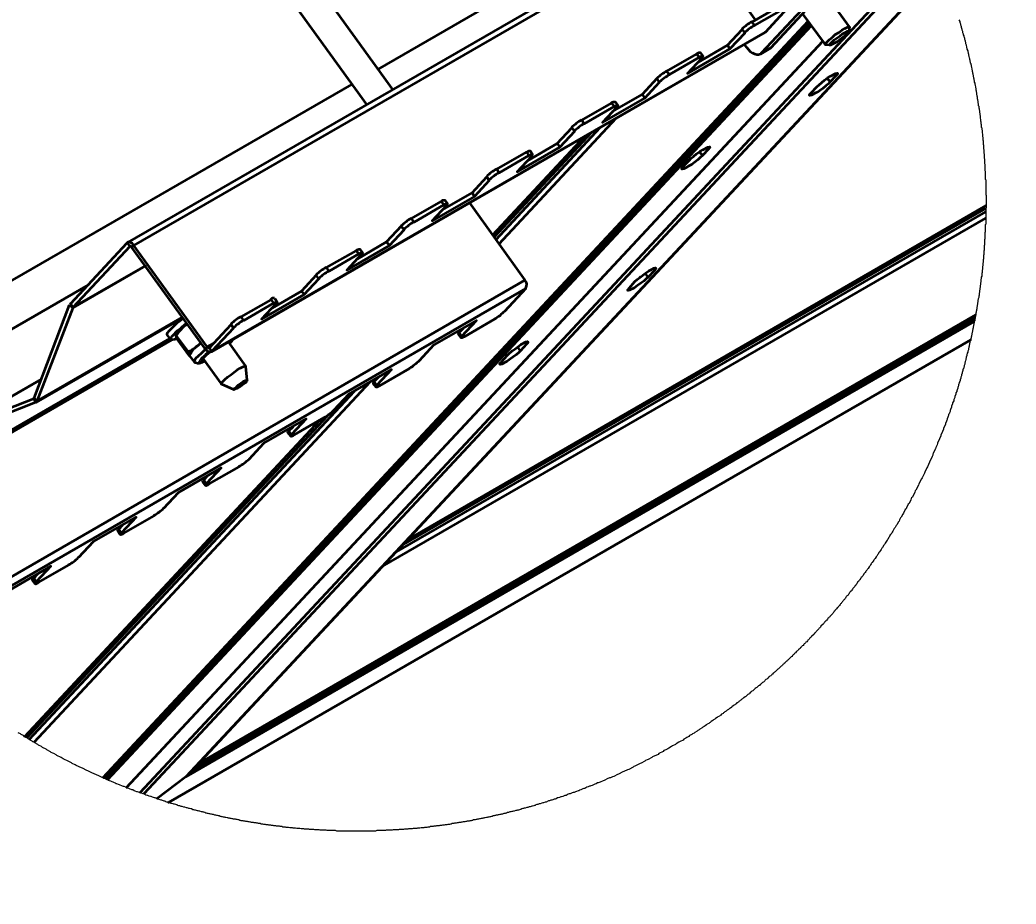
# Model space of a CAD drawing. Header units: feet. Extents: x -13743 to 68376, y -48 to 67763.
# Drawn here: x -269.33 to -255.02, y 63121.73 to 63134.44 of the extents above; entities that cross this region are included whole.
import ezdxf
from ezdxf.enums import TextEntityAlignment as Align

# ---------------------------------------------------------------- set-up
doc = ezdxf.new("R2018")
doc.units = ezdxf.units.FT
doc.header["$MEASUREMENT"] = 0
doc.layers.add('G-ANNO-TEXT', color=1, linetype='Continuous')
doc.layers.add('PDF_0', color=7, linetype='Continuous')
doc.styles.add('NEI-A', font='arial.ttf')
doc.styles.get("Standard").update_dxf_attribs({"font": 'arial.ttf'})

# ---------------------------------------------------------------- blocks, each defined once
blk = doc.blocks.new('DETAIL_TITLE')
at = {"style": 'NEI-A', "flags": 8}
blk.add_attdef('#', text='', height=0.2, dxfattribs=at).set_placement((0.5922, -0.5109), align=Align.MIDDLE_CENTER)
at = {"lineweight": 30, "flags": 104}
blk.add_attdef('DETAIL_TITLE', text='', height=0.2, dxfattribs=at).set_placement((0.9099, -0.52514), align=Align.BOTTOM_LEFT)
at = {"style": 'NEI-A'}
for tag, p in [('SCALE:', (0.93865, -0.73792)), ('1"_=_', (1.5474, -0.73792))]:
    blk.add_attdef(tag, text='', height=0.1, dxfattribs=at).set_placement(p, align=Align.BOTTOM_LEFT)

msp = doc.modelspace()

# ---------------------------------------------------------------- linework, layer by layer
at = {"layer": 'PDF_0', "lineweight": 35}
for points in [[(-267.591, 63138.436), (-263.98, 63133.434)], [(-268.049, 63138.283), (-268.039, 63138.278), (-268.034, 63138.278), (-268.034, 63138.273), (-268.028, 63138.273), (-268.018, 63138.267), (-267.991, 63138.241), (-267.976, 63138.23), (-267.955, 63138.199), (-267.939, 63138.183), (-264.354, 63133.218)], [(-258.551, 63134.03), (-258.572, 63134.014), (-258.694, 63133.945), (-258.678, 63133.961), (-256.585, 63136.201)], [(-256.564, 63136.164), (-258.551, 63134.03), (-258.678, 63133.961)], [(-267.781, 63131.236), (-259.832, 63135.827), (-259.827, 63135.827), (-259.816, 63135.832), (-259.806, 63135.832), (-259.795, 63135.827), (-259.779, 63135.822), (-259.769, 63135.811), (-259.753, 63135.801), (-259.742, 63135.785)], [(-266.642, 63129.739), (-267.696, 63131.194), (-259.742, 63135.785), (-258.767, 63134.435)], [(-256.1, 63135.184), (-266.942, 63123.567), (-266.948, 63123.562), (-267.364, 63123.245)], [(-257.697, 63134.072), (-257.761, 63134.077), (-257.766, 63134.088), (-257.755, 63134.103), (-257.703, 63134.156), (-257.66, 63134.188), (-257.618, 63134.225), (-257.566, 63134.256), (-257.523, 63134.288), (-257.481, 63134.314), (-257.444, 63134.33), (-257.423, 63134.335), (-257.413, 63134.335), (-257.734, 63134.783)], [(-258.293, 63134.62), (-258.293, 63134.615), (-258.309, 63134.599), (-258.62, 63134.261), (-258.63, 63134.256), (-266.579, 63129.665), (-266.574, 63129.676), (-266.61, 63129.723), (-266.299, 63130.061), (-266.263, 63130.008), (-266.574, 63129.676), (-258.62, 63134.261)], [(-268.144, 63123.546), (-258.003, 63134.42)], [(-257.761, 63134.082), (-258.087, 63134.53)], [(-259.168, 63134.072), (-258.957, 63134.298), (-258.92, 63134.246), (-259.131, 63134.019), (-259.742, 63133.666), (-259.532, 63133.893), (-259.521, 63133.903), (-259.521, 63133.908), (-259.516, 63133.914), (-259.542, 63133.914), (-259.553, 63133.903), (-259.569, 63133.898), (-260.001, 63133.65), (-260.038, 63133.697), (-259.611, 63133.945), (-259.569, 63133.898)], [(-257.413, 63134.335), (-257.413, 63134.33), (-257.423, 63134.272), (-257.429, 63134.256), (-257.444, 63134.235), (-257.508, 63134.182), (-257.592, 63134.119), (-257.687, 63134.072), (-257.703, 63134.072), (-257.703, 63134.077), (-257.687, 63134.098), (-257.634, 63134.151), (-257.592, 63134.177), (-257.55, 63134.209), (-257.513, 63134.235), (-257.476, 63134.256), (-257.444, 63134.272), (-257.429, 63134.277), (-257.423, 63134.272)], [(-257.798, 63134.13), (-267.807, 63123.403)], [(-259.595, 63133.824), (-259.168, 63134.072), (-259.131, 63134.019)], [(-258.694, 63133.945), (-258.72, 63133.935), (-258.746, 63133.935), (-258.773, 63133.945), (-258.804, 63133.956), (-258.836, 63133.977), (-258.889, 63134.04), (-258.925, 63134.088)], [(-260.818, 63133.118), (-260.391, 63133.365), (-260.354, 63133.313)], [(-260.744, 63133.207), (-260.765, 63133.207), (-260.776, 63133.197), (-260.797, 63133.191), (-261.224, 63132.944), (-261.26, 63132.996), (-260.834, 63133.239), (-260.797, 63133.191)], [(-262.494, 63131.278), (-260.992, 63132.896)], [(-261.614, 63132.659), (-261.403, 63132.886), (-261.366, 63132.833), (-261.577, 63132.606), (-262.188, 63132.253), (-261.977, 63132.48), (-261.972, 63132.49), (-261.967, 63132.496), (-261.967, 63132.506), (-261.977, 63132.501), (-261.988, 63132.501), (-262.004, 63132.49), (-262.019, 63132.485), (-262.446, 63132.237), (-262.483, 63132.29), (-262.056, 63132.533), (-262.019, 63132.485)], [(-262.541, 63131.341), (-261.218, 63132.765)], [(-262.056, 63132.533), (-262.041, 63132.543), (-262.025, 63132.548), (-262.014, 63132.554), (-262.004, 63132.554), (-261.967, 63132.501)], [(-262.041, 63132.411), (-261.614, 63132.659), (-261.577, 63132.606)], [(-262.836, 63131.953), (-262.626, 63132.179), (-262.589, 63132.127), (-262.8, 63131.9), (-263.411, 63131.547), (-263.2, 63131.774), (-263.195, 63131.784), (-263.19, 63131.789), (-263.19, 63131.8), (-263.2, 63131.795), (-263.211, 63131.795), (-263.227, 63131.784), (-263.242, 63131.779), (-263.669, 63131.531), (-263.706, 63131.584), (-263.279, 63131.826), (-263.242, 63131.779)], [(-263.263, 63131.705), (-262.836, 63131.953), (-262.8, 63131.9)], [(-262.873, 63131.805), (-262.077, 63130.698), (-270.026, 63126.107), (-270.052, 63126.081), (-271.107, 63127.536), (-271.08, 63127.567), (-270.026, 63126.107)], [(-263.775, 63126.961), (-255.452, 63131.768)], [(-263.954, 63126.772), (-255.457, 63131.679)], [(-266.668, 63129.707), (-267.723, 63131.167), (-267.696, 63131.194), (-267.717, 63131.225), (-267.733, 63131.231), (-267.744, 63131.241), (-267.781, 63131.241), (-267.791, 63131.231), (-267.754, 63131.178), (-268.571, 63130.303), (-268.608, 63130.356), (-267.791, 63131.231)], [(-267.723, 63131.167), (-267.723, 63131.173), (-267.728, 63131.178), (-267.733, 63131.178), (-267.738, 63131.183), (-267.749, 63131.183), (-267.754, 63131.178)], [(-264.412, 63131.088), (-264.418, 63131.094), (-264.423, 63131.088), (-264.434, 63131.088), (-264.449, 63131.078), (-264.465, 63131.073), (-264.892, 63130.825), (-264.929, 63130.878), (-264.502, 63131.12), (-264.465, 63131.073)], [(-264.486, 63130.999), (-264.065, 63131.247), (-264.022, 63131.194)], [(-265.672, 63130.435), (-265.635, 63130.382), (-265.635, 63130.377), (-265.651, 63130.361), (-265.862, 63130.134), (-265.251, 63130.488), (-265.04, 63130.714), (-265.077, 63130.767), (-265.287, 63130.54)], [(-260.417, 63130.746), (-260.433, 63130.735)], [(-265.635, 63130.382), (-265.641, 63130.387), (-265.646, 63130.382), (-265.656, 63130.382), (-265.672, 63130.372), (-265.688, 63130.366), (-266.115, 63130.119), (-266.152, 63130.171), (-265.725, 63130.414), (-265.688, 63130.366)], [(-265.709, 63130.292), (-265.287, 63130.54), (-265.251, 63130.488)], [(-267.164, 63129.844), (-267.217, 63129.913), (-267.217, 63129.918), (-267.211, 63129.939), (-267.19, 63129.966), (-267.069, 63130.087), (-266.985, 63130.15)], [(-266.774, 63123.746), (-255.6, 63130.198)], [(-267.08, 63129.86), (-267.111, 63129.844), (-267.143, 63129.839), (-267.159, 63129.839), (-267.169, 63129.85), (-267.159, 63129.871), (-267.143, 63129.897), (-267.069, 63129.971), (-267.016, 63130.013), (-266.958, 63130.066), (-266.937, 63130.082)], [(-266.927, 63130.066), (-266.969, 63130.039), (-266.937, 63130.066), (-266.927, 63130.071)], [(-266.942, 63123.567), (-266.948, 63123.562), (-255.621, 63130.103)], [(-262.984, 63129.892), (-263.021, 63129.945), (-262.958, 63130.008)], [(-266.273, 63129.844), (-266.294, 63129.813), (-266.31, 63129.797), (-266.326, 63129.786)], [(-266.726, 63129.792), (-266.737, 63129.786), (-266.769, 63129.76), (-266.732, 63129.797)], [(-266.579, 63129.665), (-266.616, 63129.665), (-266.632, 63129.671), (-266.668, 63129.707), (-266.642, 63129.739), (-266.632, 63129.729), (-266.632, 63129.723), (-266.61, 63129.723)], [(-266.257, 63129.122), (-266.257, 63129.128), (-266.247, 63129.143), (-266.22, 63129.165), (-266.194, 63129.191), (-266.157, 63129.217), (-266.126, 63129.238), (-266.094, 63129.254), (-266.078, 63129.259), (-266.068, 63129.259), (-266.089, 63129.454), (-266.089, 63129.46), (-266.336, 63129.808)], [(-266.31, 63129.823), (-266.315, 63129.813), (-266.331, 63129.792)], [(-262.251, 63129.686), (-262.267, 63129.676)], [(-266.674, 63129.533), (-266.695, 63129.523), (-266.711, 63129.512), (-266.732, 63129.507), (-266.742, 63129.502), (-266.753, 63129.502), (-266.763, 63129.497), (-266.784, 63129.497), (-266.805, 63129.507), (-266.816, 63129.507), (-266.821, 63129.512), (-266.821, 63129.518), (-266.827, 63129.523), (-266.895, 63129.613), (-266.895, 63129.618), (-266.895, 63129.607), (-266.89, 63129.607)], [(-266.679, 63129.539), (-266.705, 63129.533), (-266.721, 63129.533), (-266.721, 63129.544), (-266.711, 63129.565), (-266.653, 63129.623), (-266.605, 63129.66), (-266.6, 63129.665)], [(-266.436, 63129.207), (-266.7, 63129.57)], [(-266.068, 63129.259), (-266.073, 63129.249), (-266.089, 63129.228), (-266.12, 63129.207), (-266.152, 63129.18), (-266.215, 63129.138), (-266.241, 63129.128), (-266.257, 63129.122), (-266.436, 63129.201), (-266.442, 63129.207), (-266.436, 63129.223), (-266.389, 63129.27), (-266.347, 63129.307), (-266.305, 63129.338), (-266.257, 63129.375), (-266.21, 63129.407), (-266.168, 63129.433), (-266.131, 63129.449), (-266.104, 63129.46), (-266.089, 63129.46)], [(-264.207, 63129.186), (-264.244, 63129.238), (-264.181, 63129.302)], [(-269.198, 63124.094), (-264.528, 63129.101)], [(-269.267, 63124.136), (-265.019, 63128.69)], [(-265.43, 63128.479), (-265.467, 63128.532), (-265.403, 63128.595)], [(-267.264, 63127.42), (-267.053, 63127.647), (-266.442, 63128), (-266.653, 63127.773), (-266.663, 63127.762), (-266.668, 63127.752), (-266.663, 63127.747), (-266.658, 63127.747), (-266.647, 63127.752), (-266.632, 63127.757), (-266.616, 63127.768), (-266.183, 63128.015)], [(-266.668, 63127.747), (-266.705, 63127.799), (-266.705, 63127.805), (-266.7, 63127.815), (-266.689, 63127.826)], [(-266.653, 63127.773), (-266.689, 63127.826), (-266.632, 63127.889)], [(-268.487, 63126.714), (-268.276, 63126.94), (-267.665, 63127.293), (-267.875, 63127.067), (-267.886, 63127.056), (-267.891, 63127.046), (-267.886, 63127.04), (-267.881, 63127.04), (-267.87, 63127.046), (-267.854, 63127.051), (-267.839, 63127.061), (-267.406, 63127.309)], [(-267.891, 63127.04), (-267.928, 63127.093), (-267.928, 63127.098), (-267.923, 63127.109), (-267.912, 63127.119)], [(-267.875, 63127.067), (-267.912, 63127.119), (-267.854, 63127.183)], [(-269.71, 63126.007), (-269.499, 63126.234), (-268.887, 63126.587), (-269.098, 63126.36), (-269.114, 63126.345), (-269.114, 63126.339), (-269.109, 63126.334), (-269.104, 63126.334), (-269.093, 63126.339), (-269.077, 63126.345), (-269.061, 63126.355), (-268.634, 63126.603)], [(-269.114, 63126.334), (-269.151, 63126.387), (-269.151, 63126.392), (-269.146, 63126.403), (-269.135, 63126.413)], [(-269.098, 63126.36), (-269.135, 63126.413), (-269.077, 63126.476)]]:
    msp.add_lwpolyline(points, dxfattribs=at)
at = {"layer": 'PDF_0', "color": 8, "lineweight": 35, "true_color": 0x7f7f7f}
for points in [[(-264.191, 63133.724), (-257.518, 63137.577)], [(-256.243, 63135.516), (-267.612, 63123.33)], [(-256.216, 63135.463), (-267.554, 63123.314)], [(-256.1, 63135.189), (-266.948, 63123.562)], [(-268.113, 63123.535), (-257.987, 63134.388)], [(-268.102, 63123.53), (-257.977, 63134.377)], [(-268.076, 63123.519), (-257.961, 63134.356)], [(-267.807, 63123.403), (-257.798, 63134.13)], [(-257.692, 63133.545), (-257.734, 63133.597)], [(-257.608, 63133.634), (-257.624, 63133.661)], [(-272.972, 63128.659), (-264.565, 63133.508)], [(-262.452, 63131.215), (-260.76, 63133.028)], [(-262.52, 63131.315), (-261.118, 63132.823)], [(-259.442, 63132.58), (-259.458, 63132.601)], [(-259.526, 63132.485), (-259.569, 63132.538)], [(-263.854, 63126.877), (-255.457, 63131.726)], [(-264.128, 63126.582), (-255.457, 63131.589)], [(-267.754, 63131.178), (-267.749, 63131.183)], [(-268.571, 63130.303), (-267.528, 63130.904), (-268.571, 63130.298)], [(-260.217, 63130.835), (-260.238, 63130.862)], [(-260.306, 63130.741), (-260.349, 63130.799)], [(-272.74, 63128.095), (-268.35, 63130.63)], [(-269.088, 63128.959), (-266.995, 63130.166)], [(-266.885, 63123.625), (-255.615, 63130.134)], [(-266.858, 63123.656), (-255.61, 63130.15)], [(-271.085, 63127.604), (-267.18, 63129.86)], [(-271.08, 63127.567), (-267.148, 63129.839)], [(-266.827, 63129.523), (-266.832, 63129.528), (-266.821, 63129.549), (-266.805, 63129.576), (-266.769, 63129.607), (-266.726, 63129.649), (-266.679, 63129.692), (-266.663, 63129.702)], [(-266.642, 63129.739), (-266.547, 63129.792)], [(-262.141, 63129.681), (-262.183, 63129.739)], [(-262.056, 63129.776), (-262.072, 63129.802)], [(-266.674, 63129.533), (-266.689, 63129.528), (-266.721, 63129.512), (-266.742, 63129.507), (-266.753, 63129.512), (-266.747, 63129.528), (-266.737, 63129.544)], [(-270.295, 63128.543), (-269.025, 63129.275)], [(-269.13, 63124.057), (-264.297, 63129.238)], [(-269.235, 63124.12), (-264.908, 63128.753)]]:
    msp.add_lwpolyline(points, dxfattribs=at)
at = {"layer": 'PDF_0', "lineweight": 35}
for points in [[(-258.39, 63134.658, -0.197442), (-258.335, 63134.673), (-258.293, 63134.62), (-258.314, 63134.62), (-258.346, 63134.599), (-258.388, 63134.652), (-258.815, 63134.404), (-258.778, 63134.356), (-258.346, 63134.599)], [(-259.609, 63133.947, -0.197791), (-259.558, 63133.966), (-259.521, 63133.914)], [(-260.835, 63133.245, -0.19565), (-260.781, 63133.26), (-260.744, 63133.207), (-260.744, 63133.202), (-260.749, 63133.197), (-260.754, 63133.186), (-260.965, 63132.96), (-260.354, 63133.313), (-260.143, 63133.539), (-260.18, 63133.592), (-260.391, 63133.365)], [(-263.281, 63131.833, -0.195178), (-263.227, 63131.847), (-263.19, 63131.795)], [(-264.506, 63131.122, -0.198215), (-264.449, 63131.141), (-264.412, 63131.088), (-264.412, 63131.083), (-264.428, 63131.067), (-264.634, 63130.841), (-264.022, 63131.194), (-263.812, 63131.42), (-263.854, 63131.473), (-264.065, 63131.247)], [(-270.321, 63125.654), (-270.363, 63125.707), (-270.047, 63126.039), (-270.01, 63125.986), (-262.062, 63130.577), (-262.372, 63130.247, -0.062254), (-262.515, 63130.134), (-262.942, 63129.887), (-262.984, 63129.866), (-262.995, 63129.866), (-263.032, 63129.918), (-263.032, 63129.924), (-263.021, 63129.945)], [(-266.99, 63130.155), (-269.104, 63128.938, 0.216566), (-269.09, 63128.961)], [(-262.995, 63129.866), (-262.995, 63129.871), (-262.984, 63129.892), (-262.773, 63130.119), (-263.385, 63129.765), (-263.595, 63129.539, -0.062351), (-263.738, 63129.428), (-264.165, 63129.18), (-264.207, 63129.159), (-264.217, 63129.159), (-264.26, 63129.212), (-264.254, 63129.217), (-264.254, 63129.228), (-264.244, 63129.238)], [(-266.895, 63129.607), (-266.9, 63129.607), (-266.9, 63129.613), (-267.069, 63129.844), (-267.085, 63129.866), (-267.09, 63129.897), (-267.09, 63129.902), (-267.095, 63129.902), (-267.095, 63129.908, -0.077646), (-266.969, 63130.039), (-267, 63130.008), (-267.016, 63129.987), (-267.048, 63129.955), (-267.064, 63129.934), (-267.09, 63129.897), (-266.921, 63129.671), (-266.879, 63129.686), (-266.863, 63129.697), (-266.821, 63129.718), (-266.805, 63129.734), (-266.769, 63129.76, 0.145496), (-266.895, 63129.618), (-266.906, 63129.644), (-266.921, 63129.671)], [(-265.44, 63128.453), (-265.435, 63128.453), (-265.419, 63128.458), (-265.409, 63128.464), (-265.393, 63128.474), (-264.961, 63128.722, 0.062567), (-264.818, 63128.832), (-264.607, 63129.059), (-263.996, 63129.412), (-264.207, 63129.186), (-264.217, 63129.165), (-264.217, 63129.159)], [(-270.307, 63128.537, -0.109391), (-270.3, 63128.543), (-269.025, 63129.275)], [(-266.19, 63128.019, 0.062206), (-266.041, 63128.126), (-265.83, 63128.353), (-265.219, 63128.706), (-265.43, 63128.479), (-265.44, 63128.469), (-265.44, 63128.458), (-265.446, 63128.458), (-265.44, 63128.453), (-265.482, 63128.506), (-265.482, 63128.511), (-265.477, 63128.521), (-265.467, 63128.532)]]:
    msp.add_lwpolyline(points, format="xyb", dxfattribs=at)
at = {"layer": 'PDF_0', "lineweight": 18}
msp.add_lwpolyline([(-255.842, 63134.435), (-255.831, 63134.414), (-255.831, 63134.404), (-255.826, 63134.388), (-255.821, 63134.377), (-255.821, 63134.367), (-255.816, 63134.356), (-255.81, 63134.341), (-255.81, 63134.33), (-255.805, 63134.319), (-255.8, 63134.304), (-255.8, 63134.293), (-255.789, 63134.272), (-255.789, 63134.256), (-255.779, 63134.235), (-255.779, 63134.219), (-255.773, 63134.209), (-255.773, 63134.198), (-255.768, 63134.188), (-255.763, 63134.172), (-255.763, 63134.161), (-255.758, 63134.151), (-255.752, 63134.135), (-255.752, 63134.124), (-255.747, 63134.114), (-255.747, 63134.098), (-255.737, 63134.077), (-255.737, 63134.066), (-255.731, 63134.051), (-255.731, 63134.04), (-255.726, 63134.03), (-255.726, 63134.014), (-255.716, 63133.993), (-255.716, 63133.977), (-255.71, 63133.966), (-255.71, 63133.956), (-255.705, 63133.945), (-255.705, 63133.929), (-255.7, 63133.919), (-255.7, 63133.908), (-255.694, 63133.893), (-255.689, 63133.882), (-255.689, 63133.871), (-255.684, 63133.856), (-255.684, 63133.845), (-255.679, 63133.835), (-255.679, 63133.819), (-255.673, 63133.808), (-255.673, 63133.798), (-255.668, 63133.787), (-255.668, 63133.771), (-255.663, 63133.761), (-255.663, 63133.75), (-255.658, 63133.734), (-255.658, 63133.724), (-255.652, 63133.713), (-255.652, 63133.697), (-255.647, 63133.687), (-255.647, 63133.676), (-255.642, 63133.661), (-255.642, 63133.65), (-255.636, 63133.64), (-255.636, 63133.624), (-255.631, 63133.613), (-255.631, 63133.603), (-255.626, 63133.587), (-255.626, 63133.576), (-255.621, 63133.566), (-255.621, 63133.539), (-255.615, 63133.529), (-255.615, 63133.513), (-255.61, 63133.502), (-255.61, 63133.492), (-255.605, 63133.476), (-255.605, 63133.466), (-255.6, 63133.455), (-255.6, 63133.429), (-255.594, 63133.418), (-255.594, 63133.402), (-255.589, 63133.392), (-255.589, 63133.365), (-255.584, 63133.355), (-255.584, 63133.344), (-255.578, 63133.329), (-255.578, 63133.307), (-255.573, 63133.292), (-255.573, 63133.281), (-255.568, 63133.271), (-255.568, 63133.244), (-255.563, 63133.234), (-255.563, 63133.207), (-255.557, 63133.197), (-255.557, 63133.17), (-255.552, 63133.16), (-255.552, 63133.144), (-255.547, 63133.134), (-255.547, 63133.107), (-255.542, 63133.097), (-255.542, 63133.07), (-255.536, 63133.06), (-255.536, 63133.023), (-255.531, 63133.007), (-255.531, 63132.986), (-255.526, 63132.97), (-255.526, 63132.949), (-255.52, 63132.933), (-255.52, 63132.896), (-255.515, 63132.886), (-255.515, 63132.859), (-255.51, 63132.849), (-255.51, 63132.812), (-255.505, 63132.796), (-255.505, 63132.759), (-255.499, 63132.749), (-255.499, 63132.712), (-255.494, 63132.696), (-255.494, 63132.649), (-255.489, 63132.638), (-255.489, 63132.585), (-255.484, 63132.575), (-255.484, 63132.522), (-255.478, 63132.512), (-255.478, 63132.448), (-255.473, 63132.438), (-255.473, 63132.374), (-255.468, 63132.364), (-255.468, 63132.274), (-255.463, 63132.264), (-255.463, 63132.148), (-255.457, 63132.137), (-255.457, 63131.926), (-255.452, 63131.911), (-255.452, 63131.737), (-255.457, 63131.726), (-255.457, 63131.5), (-255.463, 63131.489), (-255.463, 63131.389), (-255.468, 63131.378), (-255.468, 63131.289), (-255.473, 63131.278), (-255.473, 63131.204), (-255.478, 63131.189), (-255.478, 63131.125), (-255.484, 63131.115), (-255.484, 63131.067), (-255.489, 63131.052), (-255.489, 63131.004), (-255.494, 63130.988), (-255.494, 63130.951), (-255.499, 63130.941), (-255.499, 63130.904), (-255.505, 63130.893), (-255.505, 63130.851), (-255.51, 63130.841), (-255.51, 63130.804), (-255.515, 63130.793), (-255.515, 63130.756), (-255.52, 63130.741), (-255.52, 63130.714), (-255.526, 63130.704), (-255.526, 63130.667), (-255.531, 63130.656), (-255.531, 63130.63), (-255.536, 63130.619), (-255.536, 63130.593), (-255.542, 63130.582), (-255.542, 63130.556), (-255.547, 63130.546), (-255.547, 63130.519), (-255.552, 63130.509), (-255.552, 63130.482), (-255.557, 63130.466), (-255.557, 63130.445), (-255.563, 63130.43), (-255.563, 63130.419), (-255.568, 63130.408), (-255.568, 63130.382), (-255.573, 63130.372), (-255.573, 63130.345), (-255.578, 63130.335), (-255.578, 63130.319), (-255.584, 63130.308), (-255.584, 63130.282), (-255.589, 63130.271), (-255.589, 63130.261), (-255.594, 63130.245), (-255.594, 63130.235), (-255.6, 63130.224), (-255.6, 63130.198), (-255.605, 63130.187), (-255.605, 63130.177), (-255.61, 63130.166), (-255.61, 63130.145), (-255.615, 63130.134), (-255.615, 63130.113), (-255.621, 63130.103), (-255.621, 63130.087), (-255.626, 63130.071), (-255.626, 63130.061), (-255.631, 63130.05), (-255.631, 63130.034), (-255.636, 63130.024), (-255.636, 63130.013), (-255.642, 63129.997), (-255.642, 63129.987), (-255.647, 63129.976), (-255.647, 63129.96), (-255.652, 63129.95), (-255.652, 63129.939), (-255.658, 63129.929), (-255.658, 63129.913), (-255.663, 63129.902), (-255.663, 63129.892), (-255.668, 63129.876), (-255.668, 63129.866), (-255.673, 63129.855), (-255.673, 63129.834), (-255.679, 63129.823), (-255.684, 63129.808), (-255.684, 63129.797), (-255.689, 63129.786), (-255.689, 63129.771), (-255.694, 63129.76), (-255.694, 63129.75), (-255.7, 63129.734), (-255.7, 63129.723), (-255.705, 63129.713), (-255.705, 63129.697), (-255.716, 63129.676), (-255.716, 63129.66), (-255.721, 63129.649), (-255.721, 63129.639), (-255.726, 63129.628), (-255.726, 63129.613), (-255.737, 63129.591), (-255.737, 63129.576), (-255.742, 63129.565), (-255.742, 63129.555), (-255.747, 63129.539), (-255.752, 63129.528), (-255.752, 63129.518), (-255.758, 63129.507), (-255.758, 63129.491), (-255.768, 63129.47), (-255.768, 63129.454), (-255.773, 63129.444), (-255.773, 63129.433), (-255.779, 63129.423), (-255.784, 63129.407), (-255.784, 63129.396), (-255.789, 63129.386), (-255.795, 63129.37), (-255.795, 63129.36), (-255.805, 63129.338), (-255.805, 63129.323), (-255.816, 63129.302), (-255.816, 63129.286), (-255.826, 63129.265), (-255.826, 63129.254), (-255.831, 63129.238), (-255.837, 63129.228), (-255.837, 63129.217), (-255.842, 63129.207), (-255.847, 63129.191), (-255.847, 63129.18), (-255.853, 63129.17), (-255.858, 63129.154), (-255.858, 63129.143), (-255.868, 63129.122), (-255.874, 63129.107), (-255.874, 63129.096), (-255.884, 63129.075), (-255.884, 63129.059), (-255.9, 63129.027), (-255.9, 63129.012), (-255.916, 63128.98), (-255.916, 63128.964), (-255.932, 63128.933), (-255.932, 63128.917), (-255.947, 63128.885), (-255.947, 63128.869), (-255.963, 63128.838), (-255.969, 63128.822), (-255.969, 63128.811), (-255.979, 63128.79), (-255.984, 63128.774), (-255.99, 63128.764), (-255.99, 63128.753), (-255.995, 63128.743), (-256, 63128.727), (-256.011, 63128.706), (-256.011, 63128.695), (-256.016, 63128.685), (-256.021, 63128.669), (-256.037, 63128.637), (-256.037, 63128.622), (-256.058, 63128.579), (-256.063, 63128.564), (-256.063, 63128.553), (-256.079, 63128.521), (-256.084, 63128.506), (-256.1, 63128.474), (-256.1, 63128.458), (-256.121, 63128.416), (-256.127, 63128.4), (-256.148, 63128.358), (-256.148, 63128.348), (-256.153, 63128.332), (-256.174, 63128.29), (-256.179, 63128.274), (-256.206, 63128.221), (-256.211, 63128.205), (-256.216, 63128.195), (-256.216, 63128.184), (-256.227, 63128.163), (-256.232, 63128.147), (-256.258, 63128.095), (-256.264, 63128.079), (-256.295, 63128.015), (-256.301, 63128), (-256.332, 63127.936), (-256.337, 63127.921), (-256.369, 63127.857), (-256.38, 63127.842), (-256.417, 63127.768), (-256.422, 63127.752), (-256.459, 63127.678), (-256.469, 63127.668), (-256.475, 63127.652), (-256.511, 63127.578), (-256.522, 63127.567), (-256.527, 63127.557), (-256.532, 63127.541), (-256.559, 63127.488), (-256.569, 63127.478), (-256.596, 63127.425), (-256.601, 63127.409), (-256.612, 63127.399), (-256.638, 63127.346), (-256.648, 63127.336), (-256.67, 63127.293), (-256.68, 63127.283), (-256.696, 63127.251), (-256.701, 63127.235), (-256.712, 63127.225), (-256.733, 63127.183), (-256.743, 63127.172), (-256.759, 63127.141), (-256.77, 63127.13), (-256.791, 63127.088), (-256.801, 63127.077), (-256.817, 63127.046), (-256.828, 63127.035), (-256.843, 63127.003), (-256.854, 63126.993), (-256.865, 63126.972), (-256.875, 63126.961), (-256.891, 63126.93), (-256.901, 63126.919), (-256.912, 63126.898), (-256.923, 63126.888), (-256.938, 63126.856), (-256.949, 63126.845), (-256.959, 63126.824), (-256.97, 63126.814), (-256.981, 63126.793), (-256.991, 63126.782), (-257.002, 63126.761), (-257.012, 63126.75), (-257.023, 63126.729), (-257.033, 63126.719), (-257.044, 63126.698), (-257.06, 63126.682), (-257.065, 63126.671), (-257.075, 63126.661), (-257.086, 63126.64), (-257.096, 63126.629), (-257.102, 63126.619), (-257.112, 63126.608), (-257.123, 63126.587), (-257.133, 63126.577), (-257.144, 63126.555), (-257.154, 63126.545), (-257.16, 63126.534), (-257.176, 63126.519), (-257.181, 63126.508), (-257.191, 63126.497), (-257.197, 63126.487), (-257.207, 63126.476), (-257.218, 63126.455), (-257.228, 63126.445), (-257.234, 63126.434), (-257.244, 63126.424), (-257.249, 63126.413), (-257.265, 63126.397), (-257.27, 63126.387), (-257.281, 63126.376), (-257.286, 63126.366), (-257.297, 63126.355), (-257.307, 63126.334), (-257.318, 63126.324), (-257.323, 63126.313), (-257.334, 63126.308), (-257.339, 63126.297), (-257.349, 63126.287), (-257.355, 63126.276), (-257.365, 63126.266), (-257.371, 63126.255), (-257.381, 63126.244), (-257.386, 63126.234), (-257.402, 63126.218), (-257.407, 63126.208), (-257.418, 63126.197), (-257.423, 63126.186), (-257.434, 63126.176), (-257.439, 63126.165), (-257.45, 63126.16), (-257.455, 63126.15), (-257.465, 63126.139), (-257.471, 63126.128), (-257.481, 63126.118), (-257.487, 63126.107), (-257.497, 63126.102), (-257.502, 63126.092), (-257.513, 63126.081), (-257.518, 63126.071), (-257.529, 63126.06), (-257.534, 63126.049), (-257.545, 63126.044), (-257.55, 63126.034), (-257.56, 63126.023), (-257.566, 63126.013), (-257.576, 63126.002), (-257.581, 63125.991), (-257.592, 63125.986), (-257.602, 63125.976), (-257.608, 63125.965), (-257.618, 63125.955), (-257.624, 63125.944), (-257.634, 63125.939), (-257.639, 63125.928), (-257.65, 63125.918), (-257.655, 63125.907), (-257.692, 63125.87), (-257.697, 63125.86), (-257.708, 63125.854), (-257.713, 63125.844), (-257.724, 63125.833), (-257.729, 63125.823), (-257.74, 63125.812), (-257.75, 63125.807), (-257.755, 63125.796), (-257.766, 63125.786), (-257.771, 63125.775), (-257.782, 63125.77), (-257.787, 63125.76), (-257.824, 63125.723), (-257.829, 63125.712), (-257.84, 63125.702), (-257.85, 63125.696), (-257.855, 63125.686), (-257.892, 63125.649), (-257.898, 63125.638), (-257.908, 63125.628), (-257.919, 63125.622), (-257.924, 63125.612), (-257.961, 63125.575), (-257.966, 63125.565), (-257.977, 63125.559), (-257.987, 63125.549), (-257.993, 63125.538), (-258.003, 63125.528), (-258.014, 63125.522), (-258.019, 63125.512), (-258.029, 63125.501), (-258.04, 63125.496), (-258.045, 63125.485), (-258.056, 63125.475), (-258.066, 63125.47), (-258.072, 63125.459), (-258.082, 63125.449), (-258.093, 63125.443), (-258.098, 63125.433), (-258.108, 63125.422), (-258.119, 63125.417), (-258.124, 63125.406), (-258.135, 63125.396), (-258.145, 63125.391), (-258.151, 63125.38), (-258.161, 63125.369), (-258.172, 63125.364), (-258.182, 63125.354), (-258.188, 63125.343), (-258.198, 63125.338), (-258.209, 63125.327), (-258.214, 63125.317), (-258.224, 63125.312), (-258.235, 63125.301), (-258.24, 63125.29), (-258.251, 63125.285), (-258.298, 63125.238), (-258.309, 63125.232), (-258.314, 63125.222), (-258.325, 63125.217), (-258.335, 63125.206), (-258.34, 63125.196), (-258.351, 63125.19), (-258.361, 63125.18), (-258.372, 63125.174), (-258.377, 63125.164), (-258.388, 63125.153), (-258.398, 63125.148), (-258.435, 63125.111), (-258.446, 63125.106), (-258.451, 63125.095), (-258.462, 63125.09), (-258.483, 63125.069), (-258.493, 63125.064), (-258.499, 63125.053), (-258.509, 63125.048), (-258.52, 63125.037), (-258.53, 63125.032), (-258.535, 63125.022), (-258.546, 63125.011), (-258.557, 63125.006), (-258.567, 63124.995), (-258.578, 63124.99), (-258.583, 63124.979), (-258.593, 63124.974), (-258.604, 63124.964), (-258.614, 63124.958), (-258.625, 63124.948), (-258.63, 63124.937), (-258.641, 63124.932), (-258.651, 63124.921), (-258.662, 63124.916), (-258.688, 63124.89), (-258.699, 63124.885), (-258.709, 63124.874), (-258.72, 63124.869), (-258.746, 63124.842), (-258.757, 63124.837), (-258.767, 63124.827), (-258.778, 63124.821), (-258.804, 63124.795), (-258.815, 63124.79), (-258.825, 63124.779), (-258.836, 63124.774), (-258.846, 63124.763), (-258.857, 63124.758), (-258.862, 63124.748), (-258.873, 63124.742), (-258.883, 63124.732), (-258.894, 63124.726), (-258.904, 63124.716), (-258.915, 63124.711), (-258.931, 63124.695), (-258.941, 63124.69), (-258.952, 63124.679), (-258.962, 63124.674), (-258.973, 63124.663), (-258.983, 63124.658), (-258.994, 63124.647), (-259.005, 63124.642), (-259.01, 63124.632), (-259.031, 63124.621), (-259.041, 63124.61), (-259.052, 63124.605), (-259.063, 63124.595), (-259.073, 63124.589), (-259.084, 63124.579), (-259.105, 63124.568), (-259.11, 63124.558), (-259.121, 63124.553), (-259.131, 63124.542), (-259.142, 63124.537), (-259.152, 63124.526), (-259.173, 63124.516), (-259.184, 63124.505), (-259.205, 63124.495), (-259.215, 63124.484), (-259.226, 63124.479), (-259.231, 63124.468), (-259.252, 63124.458), (-259.263, 63124.447), (-259.273, 63124.442), (-259.284, 63124.431), (-259.305, 63124.421), (-259.316, 63124.41), (-259.337, 63124.4), (-259.347, 63124.389), (-259.368, 63124.379), (-259.379, 63124.368), (-259.4, 63124.357), (-259.416, 63124.342), (-259.426, 63124.336), (-259.437, 63124.326), (-259.458, 63124.315), (-259.468, 63124.305), (-259.489, 63124.294), (-259.5, 63124.284), (-259.521, 63124.273), (-259.532, 63124.263), (-259.563, 63124.247), (-259.574, 63124.236), (-259.595, 63124.226), (-259.605, 63124.215), (-259.637, 63124.199), (-259.648, 63124.189), (-259.669, 63124.178), (-259.679, 63124.168), (-259.711, 63124.152), (-259.721, 63124.141), (-259.753, 63124.126), (-259.764, 63124.115), (-259.795, 63124.099), (-259.806, 63124.089), (-259.848, 63124.068), (-259.864, 63124.057), (-259.906, 63124.036), (-259.916, 63124.025), (-259.959, 63124.004), (-259.969, 63123.994), (-260.011, 63123.973), (-260.022, 63123.962), (-260.053, 63123.946), (-260.069, 63123.941), (-260.08, 63123.936), (-260.09, 63123.925), (-260.154, 63123.894), (-260.164, 63123.883), (-260.196, 63123.867), (-260.212, 63123.862), (-260.243, 63123.846), (-260.254, 63123.836), (-260.306, 63123.809), (-260.322, 63123.804), (-260.343, 63123.793), (-260.354, 63123.783), (-260.407, 63123.757), (-260.422, 63123.751), (-260.496, 63123.714), (-260.512, 63123.709), (-260.523, 63123.699), (-260.586, 63123.667), (-260.602, 63123.662), (-260.654, 63123.635), (-260.67, 63123.63), (-260.733, 63123.598), (-260.749, 63123.593), (-260.802, 63123.567), (-260.818, 63123.562), (-260.849, 63123.546), (-260.86, 63123.546), (-260.87, 63123.54), (-260.886, 63123.535), (-260.939, 63123.509), (-260.955, 63123.504), (-260.997, 63123.483), (-261.013, 63123.477), (-261.023, 63123.472), (-261.034, 63123.472), (-261.055, 63123.461), (-261.071, 63123.456), (-261.113, 63123.435), (-261.129, 63123.43), (-261.139, 63123.425), (-261.15, 63123.425), (-261.171, 63123.414), (-261.187, 63123.409), (-261.218, 63123.393), (-261.229, 63123.393), (-261.245, 63123.388), (-261.276, 63123.372), (-261.292, 63123.367), (-261.303, 63123.361), (-261.313, 63123.361), (-261.334, 63123.351), (-261.35, 63123.345), (-261.371, 63123.335), (-261.382, 63123.335), (-261.398, 63123.33), (-261.429, 63123.314), (-261.44, 63123.314), (-261.456, 63123.309), (-261.487, 63123.293), (-261.503, 63123.293), (-261.535, 63123.277), (-261.55, 63123.272), (-261.561, 63123.272), (-261.582, 63123.261), (-261.598, 63123.256), (-261.608, 63123.256), (-261.629, 63123.245), (-261.645, 63123.24), (-261.656, 63123.24), (-261.677, 63123.23), (-261.693, 63123.224), (-261.703, 63123.224), (-261.724, 63123.214), (-261.74, 63123.214), (-261.772, 63123.198), (-261.788, 63123.198), (-261.809, 63123.187), (-261.819, 63123.187), (-261.835, 63123.182), (-261.856, 63123.172), (-261.872, 63123.172), (-261.893, 63123.161), (-261.904, 63123.161), (-261.919, 63123.156), (-261.93, 63123.15), (-261.94, 63123.15), (-261.951, 63123.145), (-261.967, 63123.14), (-261.977, 63123.14), (-261.988, 63123.135), (-262.004, 63123.129), (-262.014, 63123.129), (-262.035, 63123.119), (-262.051, 63123.119), (-262.072, 63123.108), (-262.088, 63123.108), (-262.099, 63123.103), (-262.109, 63123.103), (-262.12, 63123.098), (-262.135, 63123.092), (-262.146, 63123.092), (-262.157, 63123.087), (-262.172, 63123.082), (-262.183, 63123.082), (-262.193, 63123.077), (-262.209, 63123.077), (-262.23, 63123.066), (-262.241, 63123.066), (-262.257, 63123.061), (-262.267, 63123.061), (-262.278, 63123.056), (-262.294, 63123.056), (-262.315, 63123.045), (-262.33, 63123.045), (-262.341, 63123.04), (-262.352, 63123.04), (-262.362, 63123.034), (-262.378, 63123.034), (-262.399, 63123.024), (-262.415, 63123.024), (-262.425, 63123.019), (-262.436, 63123.019), (-262.452, 63123.013), (-262.462, 63123.013), (-262.473, 63123.008), (-262.489, 63123.008), (-262.499, 63123.003), (-262.51, 63123.003), (-262.52, 63122.998), (-262.536, 63122.998), (-262.547, 63122.992), (-262.557, 63122.992), (-262.573, 63122.987), (-262.583, 63122.987), (-262.594, 63122.982), (-262.61, 63122.982), (-262.62, 63122.977), (-262.631, 63122.977), (-262.647, 63122.971), (-262.657, 63122.971), (-262.668, 63122.966), (-262.684, 63122.966), (-262.694, 63122.961), (-262.705, 63122.961), (-262.721, 63122.955), (-262.731, 63122.955), (-262.742, 63122.95), (-262.757, 63122.95), (-262.768, 63122.945), (-262.778, 63122.945), (-262.794, 63122.94), (-262.815, 63122.94), (-262.831, 63122.934), (-262.842, 63122.934), (-262.852, 63122.929), (-262.868, 63122.929), (-262.879, 63122.924), (-262.905, 63122.924), (-262.916, 63122.919), (-262.926, 63122.919), (-262.942, 63122.913), (-262.963, 63122.913), (-262.979, 63122.908), (-262.989, 63122.908), (-263, 63122.903), (-263.026, 63122.903), (-263.037, 63122.897), (-263.053, 63122.897), (-263.063, 63122.892), (-263.089, 63122.892), (-263.1, 63122.887), (-263.126, 63122.887), (-263.137, 63122.882), (-263.147, 63122.882), (-263.163, 63122.876), (-263.184, 63122.876), (-263.2, 63122.871), (-263.221, 63122.871), (-263.237, 63122.866), (-263.263, 63122.866), (-263.274, 63122.861), (-263.3, 63122.861), (-263.311, 63122.855), (-263.348, 63122.855), (-263.358, 63122.85), (-263.385, 63122.85), (-263.395, 63122.845), (-263.437, 63122.845), (-263.448, 63122.839), (-263.474, 63122.839), (-263.485, 63122.834), (-263.522, 63122.834), (-263.532, 63122.829), (-263.569, 63122.829), (-263.585, 63122.824), (-263.622, 63122.824), (-263.632, 63122.818), (-263.685, 63122.818), (-263.696, 63122.813), (-263.748, 63122.813), (-263.759, 63122.808), (-263.806, 63122.808), (-263.822, 63122.803), (-263.885, 63122.803), (-263.896, 63122.797), (-263.97, 63122.797), (-263.986, 63122.792), (-264.07, 63122.792), (-264.08, 63122.787), (-264.207, 63122.787), (-264.223, 63122.781), (-264.781, 63122.781), (-264.797, 63122.787), (-264.918, 63122.787), (-264.934, 63122.792), (-265.019, 63122.792), (-265.034, 63122.797), (-265.098, 63122.797), (-265.108, 63122.803), (-265.171, 63122.803), (-265.182, 63122.808), (-265.245, 63122.808), (-265.256, 63122.813), (-265.293, 63122.813), (-265.309, 63122.818), (-265.356, 63122.818), (-265.372, 63122.824), (-265.409, 63122.824), (-265.419, 63122.829), (-265.456, 63122.829), (-265.472, 63122.834), (-265.509, 63122.834), (-265.519, 63122.839), (-265.556, 63122.839), (-265.567, 63122.845), (-265.593, 63122.845), (-265.604, 63122.85), (-265.646, 63122.85), (-265.656, 63122.855), (-265.683, 63122.855), (-265.693, 63122.861), (-265.72, 63122.861), (-265.73, 63122.866), (-265.757, 63122.866), (-265.767, 63122.871), (-265.793, 63122.871), (-265.804, 63122.876), (-265.83, 63122.876), (-265.841, 63122.882), (-265.867, 63122.882), (-265.878, 63122.887), (-265.904, 63122.887), (-265.915, 63122.892), (-265.93, 63122.892), (-265.941, 63122.897), (-265.967, 63122.897), (-265.978, 63122.903), (-266.004, 63122.903), (-266.015, 63122.908), (-266.025, 63122.908), (-266.041, 63122.913), (-266.052, 63122.913), (-266.062, 63122.919), (-266.089, 63122.919), (-266.099, 63122.924), (-266.115, 63122.924), (-266.126, 63122.929), (-266.152, 63122.929), (-266.162, 63122.934), (-266.173, 63122.934), (-266.189, 63122.94), (-266.199, 63122.94), (-266.21, 63122.945), (-266.226, 63122.945), (-266.236, 63122.95), (-266.263, 63122.95), (-266.273, 63122.955), (-266.284, 63122.955), (-266.299, 63122.961), (-266.31, 63122.961), (-266.321, 63122.966), (-266.336, 63122.966), (-266.347, 63122.971), (-266.357, 63122.971), (-266.373, 63122.977), (-266.384, 63122.977), (-266.394, 63122.982), (-266.41, 63122.982), (-266.421, 63122.987), (-266.431, 63122.987), (-266.442, 63122.992), (-266.458, 63122.992), (-266.468, 63122.998), (-266.479, 63122.998), (-266.494, 63123.003), (-266.505, 63123.003), (-266.516, 63123.008), (-266.531, 63123.008), (-266.552, 63123.019), (-266.568, 63123.019), (-266.579, 63123.024), (-266.589, 63123.024), (-266.605, 63123.029), (-266.616, 63123.029), (-266.626, 63123.034), (-266.637, 63123.034), (-266.653, 63123.04), (-266.663, 63123.04), (-266.674, 63123.045), (-266.689, 63123.05), (-266.7, 63123.05), (-266.711, 63123.056), (-266.726, 63123.056), (-266.747, 63123.066), (-266.758, 63123.066), (-266.774, 63123.071), (-266.784, 63123.071), (-266.795, 63123.077), (-266.811, 63123.082), (-266.821, 63123.082), (-266.832, 63123.087), (-266.848, 63123.087), (-266.869, 63123.098), (-266.879, 63123.098), (-266.895, 63123.103), (-266.906, 63123.103), (-266.916, 63123.108), (-266.932, 63123.114), (-266.942, 63123.114), (-266.964, 63123.124), (-266.979, 63123.124), (-267, 63123.135), (-267.016, 63123.135), (-267.037, 63123.145), (-267.048, 63123.145), (-267.064, 63123.15), (-267.074, 63123.156), (-267.085, 63123.156), (-267.095, 63123.161), (-267.111, 63123.166), (-267.122, 63123.166), (-267.132, 63123.172), (-267.148, 63123.177), (-267.159, 63123.177), (-267.18, 63123.187), (-267.196, 63123.193), (-267.201, 63123.193), (-267.211, 63123.198), (-267.222, 63123.198), (-267.238, 63123.203), (-267.248, 63123.208), (-267.259, 63123.208), (-267.269, 63123.214), (-267.285, 63123.219), (-267.296, 63123.224), (-267.306, 63123.224), (-267.317, 63123.23), (-267.333, 63123.235), (-267.343, 63123.24), (-267.354, 63123.24), (-267.364, 63123.245), (-267.38, 63123.251), (-267.391, 63123.256), (-267.401, 63123.256), (-267.412, 63123.261), (-267.427, 63123.266), (-267.449, 63123.277), (-267.459, 63123.277), (-267.475, 63123.282), (-267.496, 63123.293), (-267.506, 63123.293), (-267.522, 63123.298), (-267.554, 63123.314), (-267.564, 63123.314), (-267.586, 63123.324), (-267.596, 63123.324), (-267.612, 63123.33), (-267.617, 63123.335), (-267.628, 63123.34), (-267.644, 63123.345), (-267.654, 63123.345), (-267.675, 63123.356), (-267.691, 63123.361), (-267.712, 63123.372), (-267.723, 63123.372), (-267.733, 63123.377), (-267.749, 63123.382), (-267.791, 63123.403), (-267.807, 63123.403), (-267.812, 63123.409), (-267.833, 63123.419), (-267.844, 63123.419), (-267.86, 63123.425), (-267.902, 63123.446), (-267.918, 63123.451), (-267.939, 63123.461), (-267.949, 63123.461), (-267.96, 63123.467), (-267.976, 63123.472), (-268.028, 63123.498), (-268.044, 63123.504), (-268.076, 63123.519), (-268.081, 63123.519), (-268.113, 63123.535), (-268.123, 63123.535), (-268.208, 63123.577), (-268.223, 63123.583), (-268.276, 63123.609), (-268.292, 63123.614), (-268.355, 63123.646), (-268.371, 63123.651), (-268.434, 63123.683), (-268.45, 63123.688), (-268.524, 63123.725), (-268.54, 63123.73), (-268.582, 63123.751), (-268.592, 63123.762), (-268.613, 63123.772), (-268.629, 63123.778), (-268.714, 63123.82), (-268.724, 63123.83), (-268.74, 63123.836), (-268.803, 63123.867), (-268.814, 63123.878), (-268.845, 63123.894), (-268.861, 63123.899), (-268.882, 63123.909), (-268.893, 63123.92), (-268.945, 63123.946), (-268.956, 63123.957), (-269.009, 63123.983), (-269.025, 63123.994), (-269.067, 63124.015), (-269.077, 63124.025), (-269.119, 63124.046), (-269.13, 63124.057), (-269.135, 63124.057), (-269.146, 63124.062), (-269.156, 63124.073), (-269.198, 63124.094), (-269.204, 63124.099), (-269.214, 63124.104), (-269.225, 63124.115), (-269.267, 63124.136), (-269.283, 63124.152), (-269.314, 63124.168), (-269.325, 63124.178), (-269.357, 63124.194)], dxfattribs=at)
at = {"layer": 'PDF_0', "lineweight": 35}
for points in [[(-257.882, 63133.476), (-257.85, 63133.502), (-257.813, 63133.534), (-257.771, 63133.571), (-257.729, 63133.603), (-257.687, 63133.629), (-257.613, 63133.666), (-257.592, 63133.671), (-257.587, 63133.671), (-257.587, 63133.655), (-257.608, 63133.634), (-257.692, 63133.545), (-257.718, 63133.518), (-257.755, 63133.487), (-257.798, 63133.45), (-257.845, 63133.418), (-257.887, 63133.392), (-257.961, 63133.355), (-257.982, 63133.35), (-257.987, 63133.35), (-257.987, 63133.365), (-257.966, 63133.387)], [(-259.716, 63132.417), (-259.69, 63132.448), (-259.653, 63132.475), (-259.611, 63132.512), (-259.563, 63132.543), (-259.521, 63132.57), (-259.447, 63132.606), (-259.426, 63132.612), (-259.421, 63132.612), (-259.426, 63132.596), (-259.442, 63132.58), (-259.526, 63132.485), (-259.558, 63132.459), (-259.595, 63132.427), (-259.637, 63132.39), (-259.679, 63132.359), (-259.727, 63132.332), (-259.764, 63132.311), (-259.795, 63132.295), (-259.816, 63132.29), (-259.822, 63132.29), (-259.822, 63132.306), (-259.806, 63132.327)], [(-260.306, 63130.741), (-260.333, 63130.714), (-260.37, 63130.683), (-260.412, 63130.651), (-260.459, 63130.619), (-260.501, 63130.588), (-260.575, 63130.551), (-260.596, 63130.546), (-260.602, 63130.551), (-260.596, 63130.561), (-260.581, 63130.582), (-260.496, 63130.677), (-260.465, 63130.704), (-260.428, 63130.735), (-260.343, 63130.799), (-260.296, 63130.83), (-260.259, 63130.851), (-260.227, 63130.867), (-260.206, 63130.872), (-260.196, 63130.867), (-260.201, 63130.856), (-260.217, 63130.835)], [(-268.619, 63130.34), (-268.571, 63130.298), (-269.088, 63128.959), (-269.13, 63129.001)], [(-255.673, 63129.839), (-267.196, 63123.193)], [(-262.141, 63129.681), (-262.167, 63129.655), (-262.204, 63129.623), (-262.251, 63129.591), (-262.336, 63129.528), (-262.41, 63129.491), (-262.431, 63129.486), (-262.436, 63129.491), (-262.436, 63129.502), (-262.415, 63129.523), (-262.33, 63129.618), (-262.304, 63129.644), (-262.267, 63129.676), (-262.22, 63129.707), (-262.135, 63129.771), (-262.062, 63129.808), (-262.041, 63129.813), (-262.035, 63129.808), (-262.035, 63129.797), (-262.056, 63129.776)], [(-269.135, 63128.996), (-269.109, 63128.938), (-270.263, 63128.485), (-270.295, 63128.543)]]:
    msp.add_lwpolyline(points, close=True, dxfattribs=at)
for centre, radius, start, end in [((-258.448, 63133.774), 0.735, 120.0641, 134.2255), ((-258.412, 63133.721), 0.735, 120.0586, 134.2309), ((-259.677, 63133.073), 0.725, 119.9762, 134.3244), ((-259.64, 63133.02), 0.725, 119.9707, 134.3189), ((-260.899, 63132.367), 0.73, 120.0146, 134.2859), ((-260.857, 63132.309), 0.735, 120.0641, 134.2364), ((-262.122, 63131.66), 0.73, 119.9927, 134.2749), ((-262.085, 63131.608), 0.73, 119.9927, 134.2749), ((-263.345, 63130.954), 0.73, 119.9982, 134.2804), ((-263.308, 63130.901), 0.73, 119.9927, 134.2859), ((-264.568, 63130.248), 0.73, 119.9982, 134.3024), ((-264.531, 63130.195), 0.73, 120.0201, 134.2804), ((-262.154, 63130.627), 0.103, 332.7923, 43.1433), ((-265.68, 63130.364), 0.0764, 88.094, 132.6214), ((-268.579, 63130.332), 0.0395, 137.3677, 160.1914), ((-268.563, 63130.295), 0.0132, 137.835, 159.4657), ((-265.791, 63129.536), 0.735, 120.0641, 134.2364), ((-265.754, 63129.489), 0.73, 120.0311, 134.2584), ((-266.128, 63129.014), 0.814, 126.5626, 139.1143), ((-269.143, 63129.009), 0.0132, 292.6708, 340.9274), ((-267.778, 63127.95), 0.735, 300.0641, 314.2364), ((-268.996, 63127.233), 0.725, 299.9487, 314.3463)]:
    msp.add_arc(centre, radius, start, end, dxfattribs=at)
at = {"layer": 'PDF_0', "color": 8, "lineweight": 35, "true_color": 0x7f7f7f}
msp.add_arc((-266.481, 63129.958), 0.229, 312.3797, 329.5294, dxfattribs=at)

# ---------------------------------------------------------------- block references
at = {"layer": 'G-ANNO-TEXT'}
ref = msp.add_blockref('DETAIL_TITLE', (-460.635, 63776.869), dxfattribs=dict(at, xscale=128.9267043143703, yscale=128.9267043143703, zscale=128.9267043143703))
lines = msp.add_mtext('{\\LDC BLOCK TYPE-1 (3) STRINGS (78) MODULES [580W]}', dxfattribs={"layer": '0', "insert": (-343.325, 63747.843), "char_height": 858.86809, "attachment_point": 1})
ref.add_attrib('DETAIL_TITLE', '', (-343.325, 63747.843)).embed_mtext(lines)

doc.saveas('drawing.dxf')
